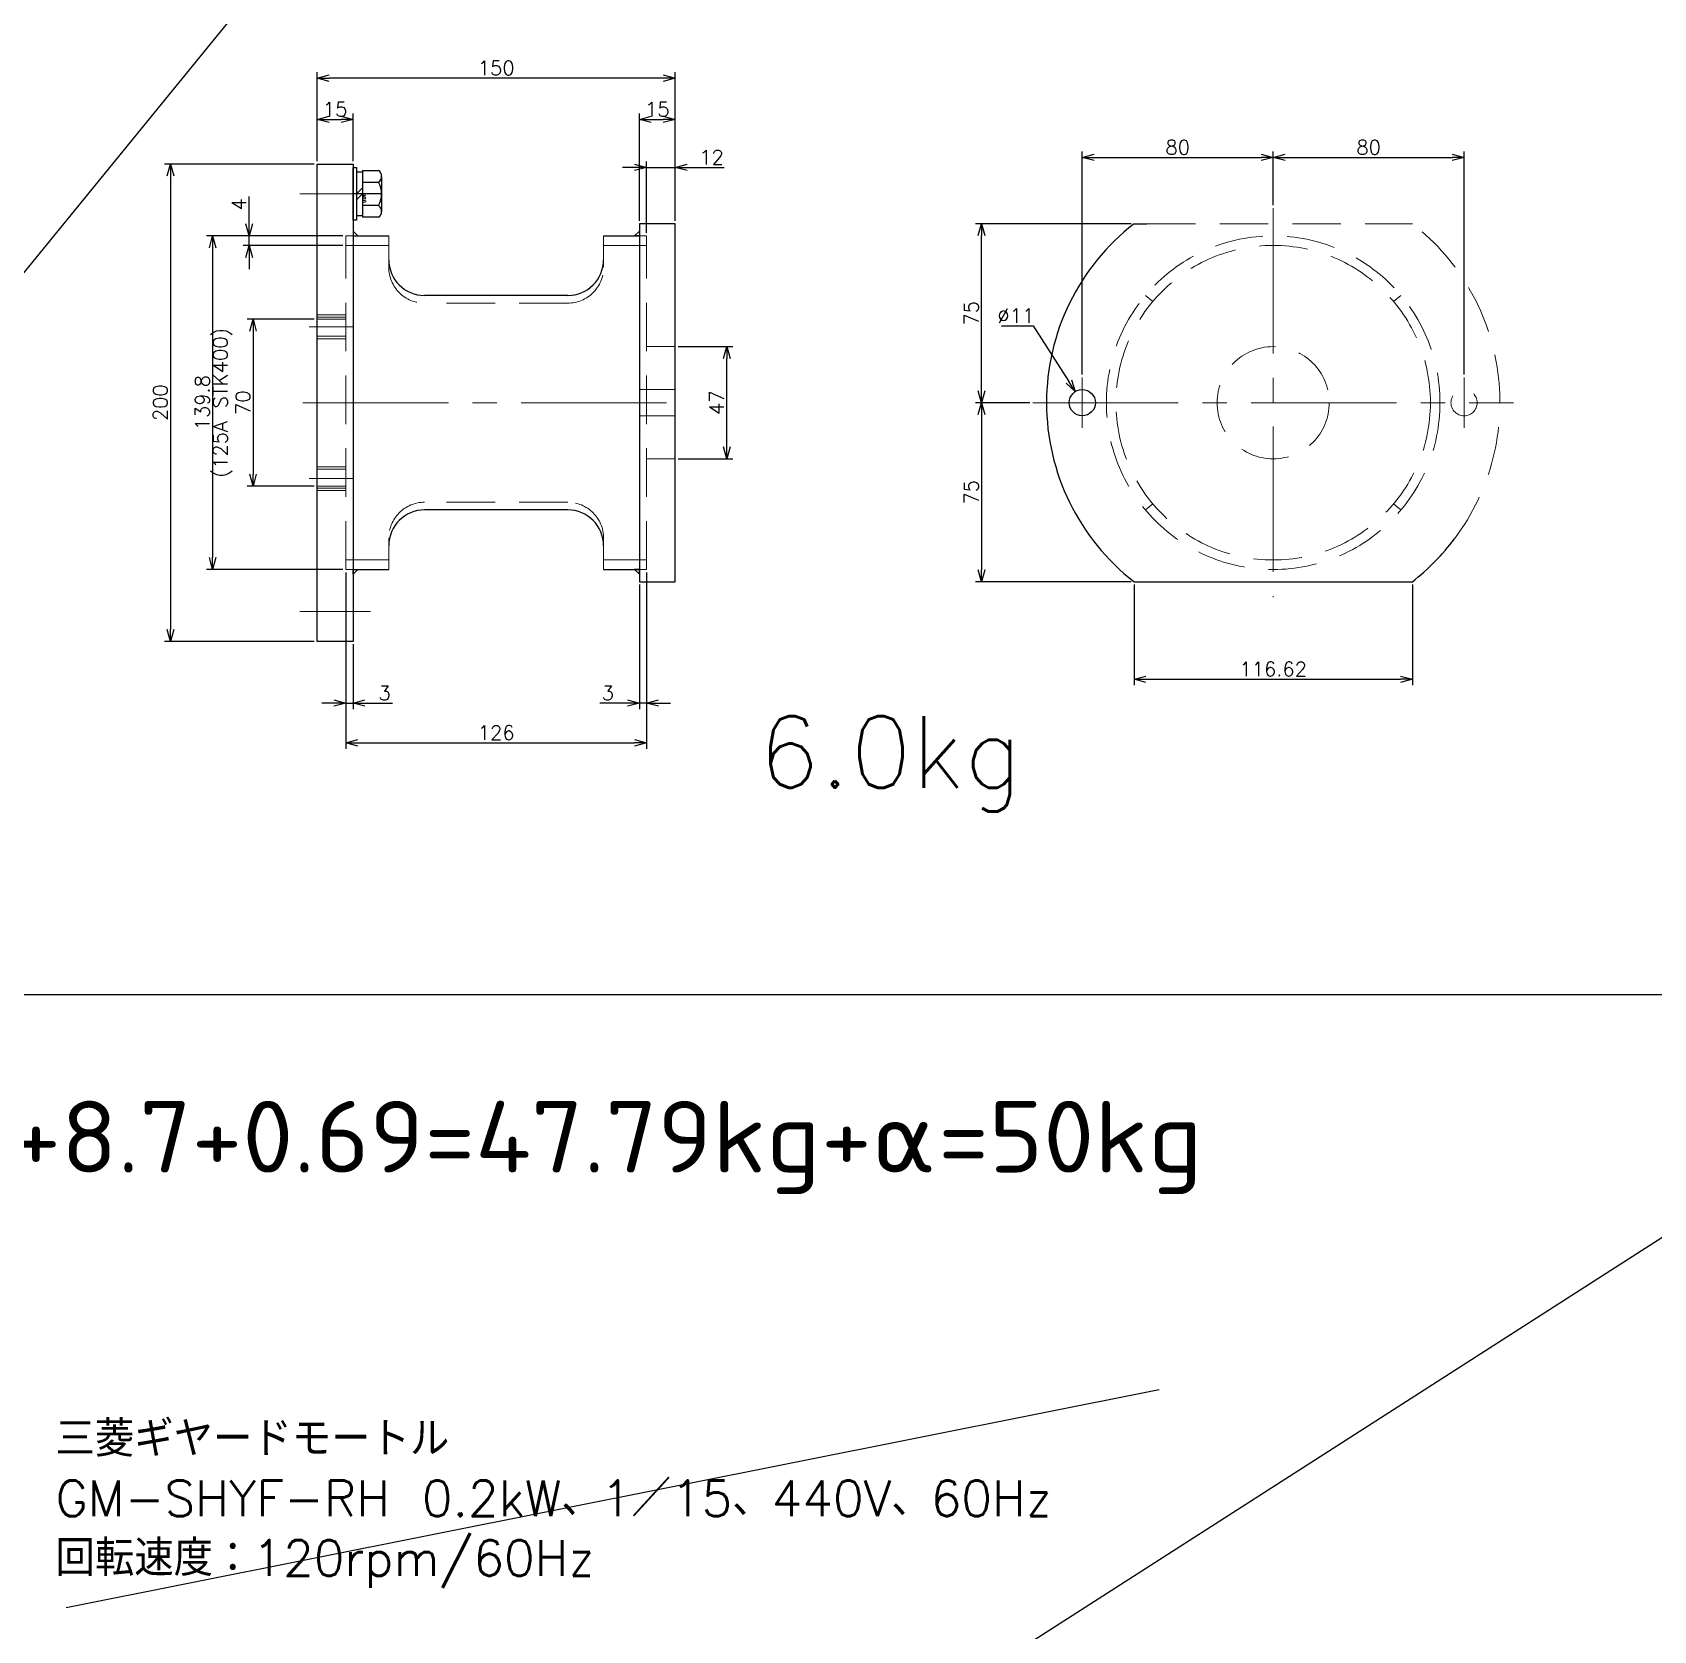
# Model space of a CAD drawing. Header units: millimetres. Extents: x 0 to 49006, y -7876 to 6995.
# Drawn here: x 15481 to 16161, y -5038 to -4368 of the extents above; entities that cross this region are included whole.
import ezdxf

# ---------------------------------------------------------------- set-up
doc = ezdxf.new("R2010")
doc.units = ezdxf.units.MM
doc.header["$LTSCALE"] = 3.2
doc.header["$PDMODE"] = 99
doc.header["$PDSIZE"] = 1
doc.linetypes.add('CENTER2', pattern=[28.575, 19.05, -3.175, 3.175, -3.175])
doc.linetypes.add('HIDDEN', pattern=[9.525, 6.35, -3.175])
for name, color, linetype, lineweight in [('04_HIDDEN', 2, 'HIDDEN', 13), ('05_CENTER', 4, 'CENTER2', 13), ('07_TEXT', 3, 'Continuous', 13), ('08_DIM', 3, 'Continuous', 13)]:
    doc.layers.add(name, color=color, linetype=linetype, lineweight=lineweight)
doc.layers.add('10_DRAFT', color=8, linetype='Continuous', lineweight=0, plot=False)
doc.styles.add('KSS_TXT', font='txt.shx', dxfattribs={"bigfont": 'extfont2.shx'})
doc.dimstyles.new('KSS_DIM', dxfattribs={"dimscale": 12, "dimtxt": 3, "dimasz": 2.5, "dimexe": 1.25, "dimexo": 0.625, "dimtad": 1, "dimdsep": 46, "dimtxsty": 'KSS_TXT', "dimblk": 'OPEN30', "dimcen": 0, "dimazin": 2, "dimtfac": 0.75, "dimtmove": 0, "dimatfit": 3, "dimldrblk": 'OPEN30', "dimfxl": 1.25, "dimtolj": 1, "dimarcsym": 0})
doc.dimstyles.new('KSS_DIM$3', dxfattribs={"dimscale": 12, "dimtxt": 3, "dimasz": 2.5, "dimexe": 1.25, "dimexo": 0.625, "dimtad": 1, "dimtih": 1, "dimtoh": 1, "dimdsep": 46, "dimtxsty": 'KSS_TXT', "dimblk": 'OPEN30', "dimcen": 0, "dimazin": 2, "dimtfac": 0.75, "dimtofl": 0, "dimtmove": 0, "dimatfit": 3, "dimldrblk": 'OPEN30', "dimfxl": 1.25, "dimtolj": 1, "dimarcsym": 0})

# ---------------------------------------------------------------- blocks, each defined once
blk = doc.blocks.new('M10Nza_1_1_2_1')
at = {"color": 0}
for p, q in [((-9.8, 4), (-9.8, 10.69)), ((-7.35, 12), (7.35, 12)), ((-4.9, 4), (-4.9, 10.69)), ((4.9, 10.69), (4.9, 4)), ((9.8, 10.69), (9.8, 4)), ((-9.8, 4), (9.8, 4)), ((-9.2, 1.5), (-9.2, 4)), ((0, 1.5), (-2.5, 4)), ((0, 4), (2.5, 1.5)), ((9.2, 4), (9.2, 1.5))]:
    blk.add_line(p, q, dxfattribs=at)
at = {"color": 0, "linetype": 'CENTER2'}
blk.add_line((0, 12), (0, 0), dxfattribs=at)
at = {"color": 0}
blk.add_lwpolyline([(-11, 1.5), (11, 1.5), (11, 0), (-11, 0)], close=True, dxfattribs=at)
for centre, radius, start, end in [((-7.35, 9.06), 2.94, 33.626, 146.374), ((0, 2.2), 9.8, 60, 120), ((7.35, 9.06), 2.94, 33.626, 146.374)]:
    blk.add_arc(centre, radius, start, end, dxfattribs=at)
at = {"layer": '10_DRAFT', "style": 'KSS_TXT'}
blk.add_text('M10', height=1.25, dxfattribs=at).set_placement((0.26, 4.12))
blk = doc.blocks.new('_Open30')
at = {"color": 0, "linetype": 'ByBlock', "lineweight": -2}
for p, q in [((-1, 0.27), (0, 0)), ((0, 0), (-1, -0.27)), ((0, 0), (-1, 0))]:
    blk.add_line(p, q, dxfattribs=at)
blk = doc.blocks.new('*D545')
at = {"layer": '08_DIM', "color": 0, "lineweight": -2, "transparency": 16777216}
for p, q in [((15735.5, -4447.23), (15735.5, -4402.29)), ((15750.5, -4447.23), (15750.5, -4402.29)), ((15740.5, -4404.79), (15745.5, -4404.79))]:
    blk.add_line(p, q, dxfattribs=at)
at = {"layer": 'Defpoints', "color": 0, "transparency": 16777216}
for p in [(15750.5, -4404.79), (15735.5, -4448.48), (15750.5, -4448.48)]:
    blk.add_point(p, dxfattribs=at)
at = {"layer": '08_DIM', "color": 0, "lineweight": -2, "transparency": 16777216, "xscale": 5, "yscale": 5, "zscale": 5, "rotation": 180}
blk.add_blockref('_Open30', (15735.5, -4404.79), dxfattribs=at)
at = {"layer": '08_DIM', "color": 0, "lineweight": -2, "transparency": 16777216, "xscale": 5, "yscale": 5, "zscale": 5}
blk.add_blockref('_Open30', (15750.5, -4404.79), dxfattribs=at)
at = {"layer": '08_DIM', "color": 0, "transparency": 16777216, "insert": (15743, -4400.53), "char_height": 6, "attachment_point": 5, "style": 'KSS_TXT'}
blk.add_mtext('\\A1;15', dxfattribs=at)
blk = doc.blocks.new('*D546')
at = {"layer": '08_DIM', "color": 0, "lineweight": -2, "transparency": 16777216}
for p, q in [((15600.5, -4422.23), (15600.5, -4385)), ((15745.5, -4387.5), (15605.5, -4387.5)), ((15750.5, -4447.23), (15750.5, -4385))]:
    blk.add_line(p, q, dxfattribs=at)
at = {"layer": 'Defpoints', "color": 0, "transparency": 16777216}
for p in [(15600.5, -4387.5), (15600.5, -4423.48), (15750.5, -4448.48)]:
    blk.add_point(p, dxfattribs=at)
at = {"layer": '08_DIM', "color": 0, "lineweight": -2, "transparency": 16777216, "xscale": 5, "yscale": 5, "zscale": 5, "rotation": 180}
blk.add_blockref('_Open30', (15600.5, -4387.5), dxfattribs=at)
at = {"layer": '08_DIM', "color": 0, "lineweight": -2, "transparency": 16777216, "xscale": 5, "yscale": 5, "zscale": 5}
blk.add_blockref('_Open30', (15750.5, -4387.5), dxfattribs=at)
at = {"layer": '08_DIM', "color": 0, "transparency": 16777216, "insert": (15675.5, -4383.24), "char_height": 6, "attachment_point": 5, "style": 'KSS_TXT'}
blk.add_mtext('\\A1;150', dxfattribs=at)
blk = doc.blocks.new('*D547')
at = {"layer": '08_DIM', "color": 0, "lineweight": -2, "transparency": 16777216}
for p, q in [((15600.5, -4422.23), (15600.5, -4402.29)), ((15615.5, -4422.23), (15615.5, -4402.29)), ((15605.5, -4404.79), (15610.5, -4404.79))]:
    blk.add_line(p, q, dxfattribs=at)
at = {"layer": 'Defpoints', "color": 0, "transparency": 16777216}
for p in [(15615.5, -4404.79), (15600.5, -4423.48), (15615.5, -4423.48)]:
    blk.add_point(p, dxfattribs=at)
at = {"layer": '08_DIM', "color": 0, "lineweight": -2, "transparency": 16777216, "xscale": 5, "yscale": 5, "zscale": 5, "rotation": 180}
blk.add_blockref('_Open30', (15600.5, -4404.79), dxfattribs=at)
at = {"layer": '08_DIM', "color": 0, "lineweight": -2, "transparency": 16777216, "xscale": 5, "yscale": 5, "zscale": 5}
blk.add_blockref('_Open30', (15615.5, -4404.79), dxfattribs=at)
at = {"layer": '08_DIM', "color": 0, "transparency": 16777216, "insert": (15608, -4400.53), "char_height": 6, "attachment_point": 5, "style": 'KSS_TXT'}
blk.add_mtext('\\A1;15', dxfattribs=at)
blk = doc.blocks.new('*D550')
at = {"layer": '08_DIM', "color": 0, "lineweight": -2, "transparency": 16777216}
for p, q in [((15571.99, -4448.58), (15571.99, -4437.08)), ((15611.25, -4453.58), (15569.49, -4453.58)), ((15571.99, -4457.58), (15571.99, -4453.58)), ((15611.25, -4457.58), (15569.49, -4457.58)), ((15571.99, -4462.58), (15571.99, -4467.58))]:
    blk.add_line(p, q, dxfattribs=at)
at = {"layer": 'Defpoints', "color": 0, "transparency": 16777216}
for p in [(15571.99, -4453.58), (15612.5, -4453.58), (15612.5, -4457.58)]:
    blk.add_point(p, dxfattribs=at)
at = {"layer": '08_DIM', "color": 0, "lineweight": -2, "transparency": 16777216, "xscale": 5, "yscale": 5, "zscale": 5}
for p, rotation in [((15571.99, -4453.58), 270), ((15571.99, -4457.58), 90)]:
    blk.add_blockref('_Open30', p, dxfattribs=dict(at, rotation=rotation))
at = {"layer": '08_DIM', "color": 0, "transparency": 16777216, "insert": (15567.74, -4440.33), "char_height": 6, "attachment_point": 5, "rotation": 90, "style": 'KSS_TXT'}
blk.add_mtext('\\A1;4', dxfattribs=at)
blk = doc.blocks.new('*D551')
at = {"layer": '08_DIM', "color": 0, "lineweight": -2, "transparency": 16777216}
for p, q in [((15611.25, -4453.58), (15554.15, -4453.58)), ((15556.65, -4458.58), (15556.65, -4588.38)), ((15611.25, -4593.38), (15554.15, -4593.38))]:
    blk.add_line(p, q, dxfattribs=at)
at = {"layer": 'Defpoints', "color": 0, "transparency": 16777216}
for p in [(15612.5, -4453.58), (15556.65, -4593.38), (15612.5, -4593.38)]:
    blk.add_point(p, dxfattribs=at)
at = {"layer": '08_DIM', "color": 0, "lineweight": -2, "transparency": 16777216, "xscale": 5, "yscale": 5, "zscale": 5}
for p, rotation in [((15556.65, -4453.58), 90), ((15556.65, -4593.38), 270)]:
    blk.add_blockref('_Open30', p, dxfattribs=dict(at, rotation=rotation))
at = {"layer": '08_DIM', "color": 0, "transparency": 16777216, "char_height": 6, "attachment_point": 5, "rotation": 90, "style": 'KSS_TXT'}
for s, insert in [('\\A1;(125A STK400)', (15560.9, -4523.48)), ('\\A1;139.8', (15552.4, -4523.48))]:
    blk.add_mtext(s, dxfattribs=dict(at, insert=insert))
blk = doc.blocks.new('*D552')
at = {"layer": '08_DIM', "color": 0, "lineweight": -2, "transparency": 16777216}
for p, q in [((15599.25, -4423.48), (15536.51, -4423.48)), ((15539.01, -4428.48), (15539.01, -4618.48)), ((15599.25, -4623.48), (15536.51, -4623.48))]:
    blk.add_line(p, q, dxfattribs=at)
at = {"layer": 'Defpoints', "color": 0, "transparency": 16777216}
for p in [(15600.5, -4423.48), (15539.01, -4623.48), (15600.5, -4623.48)]:
    blk.add_point(p, dxfattribs=at)
at = {"layer": '08_DIM', "color": 0, "lineweight": -2, "transparency": 16777216, "xscale": 5, "yscale": 5, "zscale": 5}
for p, rotation in [((15539.01, -4423.48), 90), ((15539.01, -4623.48), 270)]:
    blk.add_blockref('_Open30', p, dxfattribs=dict(at, rotation=rotation))
at = {"layer": '08_DIM', "color": 0, "transparency": 16777216, "insert": (15534.76, -4523.48), "char_height": 6, "attachment_point": 5, "rotation": 90, "style": 'KSS_TXT'}
blk.add_mtext('\\A1;200', dxfattribs=at)
blk = doc.blocks.new('*D553')
at = {"layer": '08_DIM', "color": 0, "lineweight": -2, "transparency": 16777216}
for p, q in [((15612.5, -4594.63), (15612.5, -4668.51)), ((15738.5, -4607.33), (15738.5, -4668.51)), ((15617.5, -4666.01), (15733.5, -4666.01))]:
    blk.add_line(p, q, dxfattribs=at)
at = {"layer": 'Defpoints', "color": 0, "transparency": 16777216}
for p in [(15612.5, -4593.38), (15738.5, -4606.08), (15738.5, -4666.01)]:
    blk.add_point(p, dxfattribs=at)
at = {"layer": '08_DIM', "color": 0, "lineweight": -2, "transparency": 16777216, "xscale": 5, "yscale": 5, "zscale": 5, "rotation": 180}
blk.add_blockref('_Open30', (15612.5, -4666.01), dxfattribs=at)
at = {"layer": '08_DIM', "color": 0, "lineweight": -2, "transparency": 16777216, "xscale": 5, "yscale": 5, "zscale": 5}
blk.add_blockref('_Open30', (15738.5, -4666.01), dxfattribs=at)
at = {"layer": '08_DIM', "color": 0, "transparency": 16777216, "insert": (15675.5, -4661.76), "char_height": 6, "attachment_point": 5, "style": 'KSS_TXT'}
blk.add_mtext('\\A1;126', dxfattribs=at)
blk = doc.blocks.new('*D554')
at = {"layer": '08_DIM', "color": 0, "lineweight": -2, "transparency": 16777216}
for p, q in [((15612.5, -4594.63), (15612.5, -4651.84)), ((15615.5, -4624.73), (15615.5, -4651.84)), ((15607.5, -4649.34), (15602.5, -4649.34)), ((15612.5, -4649.34), (15615.5, -4649.34)), ((15620.5, -4649.34), (15632, -4649.34))]:
    blk.add_line(p, q, dxfattribs=at)
at = {"layer": 'Defpoints', "color": 0, "transparency": 16777216}
for p in [(15612.5, -4593.38), (15615.5, -4623.48), (15615.5, -4649.34)]:
    blk.add_point(p, dxfattribs=at)
at = {"layer": '08_DIM', "color": 0, "lineweight": -2, "transparency": 16777216, "xscale": 5, "yscale": 5, "zscale": 5}
blk.add_blockref('_Open30', (15612.5, -4649.34), dxfattribs=at)
at = {"layer": '08_DIM', "color": 0, "lineweight": -2, "transparency": 16777216, "xscale": 5, "yscale": 5, "zscale": 5, "rotation": 180}
blk.add_blockref('_Open30', (15615.5, -4649.34), dxfattribs=at)
at = {"layer": '08_DIM', "color": 0, "transparency": 16777216, "insert": (15628.75, -4645.09), "char_height": 6, "attachment_point": 5, "style": 'KSS_TXT'}
blk.add_mtext('\\A1;3', dxfattribs=at)
blk = doc.blocks.new('*D555')
at = {"layer": '08_DIM', "color": 0, "lineweight": -2, "transparency": 16777216}
for p, q in [((15738.5, -4594.63), (15738.5, -4651.84)), ((15735.5, -4599.73), (15735.5, -4651.84)), ((15730.5, -4649.34), (15719, -4649.34)), ((15738.5, -4649.34), (15735.5, -4649.34)), ((15743.5, -4649.34), (15748.5, -4649.34))]:
    blk.add_line(p, q, dxfattribs=at)
at = {"layer": 'Defpoints', "color": 0, "transparency": 16777216}
for p in [(15735.5, -4598.48), (15738.5, -4593.38), (15735.5, -4649.34)]:
    blk.add_point(p, dxfattribs=at)
at = {"layer": '08_DIM', "color": 0, "lineweight": -2, "transparency": 16777216, "xscale": 5, "yscale": 5, "zscale": 5}
blk.add_blockref('_Open30', (15735.5, -4649.34), dxfattribs=at)
at = {"layer": '08_DIM', "color": 0, "lineweight": -2, "transparency": 16777216, "xscale": 5, "yscale": 5, "zscale": 5, "rotation": 180}
blk.add_blockref('_Open30', (15738.5, -4649.34), dxfattribs=at)
at = {"layer": '08_DIM', "color": 0, "transparency": 16777216, "insert": (15722.25, -4645.09), "char_height": 6, "attachment_point": 5, "style": 'KSS_TXT'}
blk.add_mtext('\\A1;3', dxfattribs=at)
blk = doc.blocks.new('*D560')
at = {"layer": '08_DIM', "color": 0, "lineweight": -2, "transparency": 16777216}
for p, q in [((15599.25, -4488.48), (15571.09, -4488.48)), ((15573.59, -4493.48), (15573.59, -4553.48)), ((15599.25, -4558.48), (15571.09, -4558.48))]:
    blk.add_line(p, q, dxfattribs=at)
at = {"layer": 'Defpoints', "color": 0, "transparency": 16777216}
for p in [(15600.5, -4488.48), (15573.59, -4558.48), (15600.5, -4558.48)]:
    blk.add_point(p, dxfattribs=at)
at = {"layer": '08_DIM', "color": 0, "lineweight": -2, "transparency": 16777216, "xscale": 5, "yscale": 5, "zscale": 5}
for p, rotation in [((15573.59, -4488.48), 90), ((15573.59, -4558.48), 270)]:
    blk.add_blockref('_Open30', p, dxfattribs=dict(at, rotation=rotation))
at = {"layer": '08_DIM', "color": 0, "transparency": 16777216, "insert": (15569.34, -4523.48), "char_height": 6, "attachment_point": 5, "rotation": 90, "style": 'KSS_TXT'}
blk.add_mtext('\\A1;70', dxfattribs=at)
blk = doc.blocks.new('*D593')
at = {"layer": '08_DIM', "color": 0, "lineweight": -2, "transparency": 16777216}
for p, q in [((15899.15, -4523.48), (15876.38, -4523.48)), ((15878.88, -4528.48), (15878.88, -4593.48)), ((15941.56, -4598.48), (15876.38, -4598.48))]:
    blk.add_line(p, q, dxfattribs=at)
at = {"layer": 'Defpoints', "color": 0, "transparency": 16777216}
for p in [(15900.4, -4523.48), (15878.88, -4598.48), (15942.81, -4598.48)]:
    blk.add_point(p, dxfattribs=at)
at = {"layer": '08_DIM', "color": 0, "lineweight": -2, "transparency": 16777216, "xscale": 5, "yscale": 5, "zscale": 5}
for p, rotation in [((15878.88, -4523.48), 90), ((15878.88, -4598.48), 270)]:
    blk.add_blockref('_Open30', p, dxfattribs=dict(at, rotation=rotation))
at = {"layer": '08_DIM', "color": 0, "transparency": 16777216, "insert": (15874.62, -4560.98), "char_height": 6, "attachment_point": 5, "rotation": 90, "style": 'KSS_TXT'}
blk.add_mtext('\\A1;75', dxfattribs=at)
blk = doc.blocks.new('*D594')
at = {"layer": '08_DIM', "color": 0, "lineweight": -2, "transparency": 16777216}
for p, q in [((15921.12, -4511.73), (15921.12, -4418.2)), ((15926.12, -4420.7), (15996.12, -4420.7)), ((16001.12, -4440.72), (16001.12, -4418.2))]:
    blk.add_line(p, q, dxfattribs=at)
at = {"layer": 'Defpoints', "color": 0, "transparency": 16777216}
for p in [(16001.12, -4420.7), (16001.12, -4441.97), (15921.12, -4512.98)]:
    blk.add_point(p, dxfattribs=at)
at = {"layer": '08_DIM', "color": 0, "lineweight": -2, "transparency": 16777216, "xscale": 5, "yscale": 5, "zscale": 5, "rotation": 180}
blk.add_blockref('_Open30', (15921.12, -4420.7), dxfattribs=at)
at = {"layer": '08_DIM', "color": 0, "lineweight": -2, "transparency": 16777216, "xscale": 5, "yscale": 5, "zscale": 5}
blk.add_blockref('_Open30', (16001.12, -4420.7), dxfattribs=at)
at = {"layer": '08_DIM', "color": 0, "transparency": 16777216, "insert": (15961.12, -4416.45), "char_height": 6, "attachment_point": 5, "style": 'KSS_TXT'}
blk.add_mtext('\\A1;80', dxfattribs=at)
blk = doc.blocks.new('*D595')
at = {"layer": '08_DIM', "color": 0, "lineweight": -2, "transparency": 16777216}
for p, q in [((16001.12, -4440.72), (16001.12, -4418.2)), ((16006.12, -4420.7), (16076.12, -4420.7)), ((16081.12, -4511.73), (16081.12, -4418.2))]:
    blk.add_line(p, q, dxfattribs=at)
at = {"layer": 'Defpoints', "color": 0, "transparency": 16777216}
for p in [(16081.12, -4420.7), (16001.12, -4441.97), (16081.12, -4512.98)]:
    blk.add_point(p, dxfattribs=at)
at = {"layer": '08_DIM', "color": 0, "lineweight": -2, "transparency": 16777216, "xscale": 5, "yscale": 5, "zscale": 5, "rotation": 180}
blk.add_blockref('_Open30', (16001.12, -4420.7), dxfattribs=at)
at = {"layer": '08_DIM', "color": 0, "lineweight": -2, "transparency": 16777216, "xscale": 5, "yscale": 5, "zscale": 5}
blk.add_blockref('_Open30', (16081.12, -4420.7), dxfattribs=at)
at = {"layer": '08_DIM', "color": 0, "transparency": 16777216, "insert": (16041.12, -4416.45), "char_height": 6, "attachment_point": 5, "style": 'KSS_TXT'}
blk.add_mtext('\\A1;80', dxfattribs=at)
blk = doc.blocks.new('*D596')
at = {"layer": '08_DIM', "color": 0, "lineweight": -2, "transparency": 16777216}
for p, q in [((15751.75, -4499.98), (15774.67, -4499.98)), ((15772.17, -4541.98), (15772.17, -4504.98)), ((15751.75, -4546.98), (15774.67, -4546.98))]:
    blk.add_line(p, q, dxfattribs=at)
at = {"layer": 'Defpoints', "color": 0, "transparency": 16777216}
for p in [(15750.5, -4499.98), (15772.17, -4499.98), (15750.5, -4546.98)]:
    blk.add_point(p, dxfattribs=at)
at = {"layer": '08_DIM', "color": 0, "lineweight": -2, "transparency": 16777216, "xscale": 5, "yscale": 5, "zscale": 5}
for p, rotation in [((15772.17, -4499.98), 90), ((15772.17, -4546.98), 270)]:
    blk.add_blockref('_Open30', p, dxfattribs=dict(at, rotation=rotation))
at = {"layer": '08_DIM', "color": 0, "transparency": 16777216, "insert": (15767.92, -4523.48), "char_height": 6, "attachment_point": 5, "rotation": 90, "style": 'KSS_TXT'}
blk.add_mtext('\\A1;47', dxfattribs=at)
blk = doc.blocks.new('*D597')
at = {"layer": '08_DIM', "color": 0, "lineweight": -2, "transparency": 16777216}
for p, q in [((15738.5, -4452.33), (15738.5, -4422.39)), ((15750.5, -4447.23), (15750.5, -4422.39)), ((15733.5, -4424.89), (15728.5, -4424.89)), ((15738.5, -4424.89), (15750.5, -4424.89)), ((15750.5, -4424.89), (15771, -4424.89)), ((15755.5, -4424.89), (15760.5, -4424.89))]:
    blk.add_line(p, q, dxfattribs=at)
at = {"layer": 'Defpoints', "color": 0, "transparency": 16777216}
for p in [(15750.5, -4424.89), (15750.5, -4448.48), (15738.5, -4453.58)]:
    blk.add_point(p, dxfattribs=at)
at = {"layer": '08_DIM', "color": 0, "lineweight": -2, "transparency": 16777216, "xscale": 5, "yscale": 5, "zscale": 5}
blk.add_blockref('_Open30', (15738.5, -4424.89), dxfattribs=at)
at = {"layer": '08_DIM', "color": 0, "lineweight": -2, "transparency": 16777216, "xscale": 5, "yscale": 5, "zscale": 5, "rotation": 180}
blk.add_blockref('_Open30', (15750.5, -4424.89), dxfattribs=at)
at = {"layer": '08_DIM', "color": 0, "transparency": 16777216, "insert": (15765.75, -4420.64), "char_height": 6, "attachment_point": 5, "style": 'KSS_TXT'}
blk.add_mtext('\\A1;12', dxfattribs=at)
blk = doc.blocks.new('A$C35F253AB_1_1')
at = {"color": 0}
for p, q in [((15, 69.9), (30, 69.9)), ((120, 69.9), (135, 69.9)), ((105, 44.93), (45, 44.93)), ((105, -44.93), (45, -44.93)), ((15, -69.9), (30, -69.9)), ((120, -69.9), (135, -69.9))]:
    blk.add_line(p, q, dxfattribs=at)
for points in [[(15, -100), (0, -100), (0, 100), (15, 100)], [(150, 75), (135, 75), (135, -75), (150, -75)]]:
    blk.add_lwpolyline(points, close=True, dxfattribs=at)
at = {"color": 3}
for points in [[(15, 69.9), (17, 69.9), (17, 69.9), (15, 71.9)], [(135, 69.9), (133, 69.9), (133, 69.9), (135, 71.9)], [(15, -69.9), (17, -69.9), (17, -69.9), (15, -71.9)], [(135, -69.9), (133, -69.9), (133, -69.9), (135, -71.9)]]:
    blk.add_lwpolyline(points, close=True, dxfattribs=at)
at = {"color": 0}
for centre, start, end in [((45, 59.93), 180, 270), ((105, 59.93), 270, 0), ((45, -59.93), 90, 180), ((105, -59.93), 0, 90)]:
    blk.add_arc(centre, 15, start, end, dxfattribs=at)
at = {"layer": '04_HIDDEN'}
for p, q in [((12, -69.9), (12, 69.9)), ((15, 69.9), (12, 69.9)), ((135, 69.9), (138, 69.9)), ((138, -69.9), (138, 69.9)), ((30, 65.9), (12, 65.9)), ((138, 65.9), (120, 65.9)), ((12, 36.82), (0, 36.82)), ((12, 35.82), (0, 35.82)), ((12, 27.82), (0, 27.82)), ((12, 26.82), (0, 26.82)), ((138, 23.5), (150, 23.5)), ((12, -26.82), (0, -26.82)), ((138, -23.5), (150, -23.5)), ((12, -27.82), (0, -27.82)), ((12, -35.82), (0, -35.82)), ((12, -36.82), (0, -36.82)), ((30, -65.9), (12, -65.9)), ((138, -65.9), (120, -65.9)), ((15, -69.9), (12, -69.9)), ((135, -69.9), (138, -69.9))]:
    blk.add_line(p, q, dxfattribs=at)
at = {"layer": '04_HIDDEN', "color": 9}
for p, q in [((12, 35), (0, 35)), ((150, 5.5), (135, 5.5)), ((150, -5.5), (135, -5.5)), ((12, -35), (0, -35))]:
    blk.add_line(p, q, dxfattribs=at)
at = {"layer": '04_HIDDEN'}
for points in [[(120, 69.9), (120, 56.72, -0.414214), (105, 41.72), (45, 41.72, -0.414214), (30, 56.72), (30, 69.9)], [(120, -69.9), (120, -56.72, 0.414214), (105, -41.72), (45, -41.72, 0.414214), (30, -56.72), (30, -69.9)]]:
    blk.add_lwpolyline(points, format="xyb", dxfattribs=at)
at = {"layer": '05_CENTER'}
for p, q in [((22.37, 87.5), (-7.26, 87.5)), ((15.39, 31.82), (-3.39, 31.82)), ((-6, 0), (156.3, 0)), ((15.39, -31.82), (-3.39, -31.82)), ((22.37, -87.5), (-7.26, -87.5))]:
    blk.add_line(p, q, dxfattribs=at)
blk = doc.blocks.new('A$C5F0864F8_1_1')
at = {"color": 0}
for p, q in [((-75, 58.31), (-75, -58.31)), ((75, 58.31), (75, 52.89))]:
    blk.add_line(p, q, dxfattribs=at)
blk.add_circle((0, 80), 5.5, dxfattribs=at)
for start, end in [(37.86365, 142.13635), (217.86365, 233.1301)]:
    blk.add_arc((0, 0), 95, start, end, dxfattribs=at)
at = {"layer": '04_HIDDEN'}
for p, q in [((-44.93, 53.55), (-42.36, 50.48)), ((44.93, 53.55), (42.36, 50.48)), ((75, 52.89), (75, -58.31)), ((-44.93, -53.55), (-42.36, -50.48)), ((44.93, -53.55), (42.36, -50.48))]:
    blk.add_line(p, q, dxfattribs=at)
for centre, radius in [((0, 0), 69.9), ((0, 0), 65.9), ((0, 0), 23.5), ((0, -80), 5.5)]:
    blk.add_circle(centre, radius, dxfattribs=at)
blk.add_arc((0, 0), 95, 233.1301, 322.13635, dxfattribs=at)
at = {"layer": '05_CENTER'}
for p, q in [((0, 100.72), (0, -100.72)), ((10.5, 80), (-10.5, 80)), ((81.51, 0), (-81.51, 0)), ((10.5, -80), (-10.5, -80))]:
    blk.add_line(p, q, dxfattribs=at)
blk = doc.blocks.new('*D731')
at = {"layer": '08_DIM', "color": 0, "lineweight": -2, "transparency": 16777216}
for p, q in [((15941.56, -4448.48), (15876.38, -4448.48)), ((15878.88, -4518.48), (15878.88, -4453.48)), ((15899.15, -4523.48), (15876.38, -4523.48))]:
    blk.add_line(p, q, dxfattribs=at)
at = {"layer": 'Defpoints', "color": 0, "transparency": 16777216}
for p in [(15878.88, -4448.48), (15942.81, -4448.48), (15900.4, -4523.48)]:
    blk.add_point(p, dxfattribs=at)
at = {"layer": '08_DIM', "color": 0, "lineweight": -2, "transparency": 16777216, "xscale": 5, "yscale": 5, "zscale": 5}
for p, rotation in [((15878.88, -4448.48), 90), ((15878.88, -4523.48), 270)]:
    blk.add_blockref('_Open30', p, dxfattribs=dict(at, rotation=rotation))
at = {"layer": '08_DIM', "color": 0, "transparency": 16777216, "insert": (15874.62, -4485.98), "char_height": 6, "attachment_point": 5, "rotation": 90, "style": 'KSS_TXT'}
blk.add_mtext('\\A1;75', dxfattribs=at)
blk = doc.blocks.new('*D742')
at = {"layer": '08_DIM', "color": 0, "lineweight": -2, "transparency": 16777216}
for p, q in [((15887.28, -4491.3), (15900.53, -4491.3)), ((15900.53, -4491.3), (15915.46, -4514.64))]:
    blk.add_line(p, q, dxfattribs=at)
at = {"layer": 'Defpoints', "color": 0, "transparency": 16777216}
for p in [(15918.16, -4518.85), (15924.09, -4528.11)]:
    blk.add_point(p, dxfattribs=at)
at = {"layer": '08_DIM', "color": 0, "lineweight": -2, "transparency": 16777216, "xscale": 5, "yscale": 5, "zscale": 5, "rotation": 302.6117943800797}
blk.add_blockref('_Open30', (15918.16, -4518.85), dxfattribs=at)
at = {"layer": '08_DIM', "color": 0, "transparency": 16777216, "insert": (15893.28, -4487.05), "char_height": 6, "attachment_point": 5, "style": 'KSS_TXT'}
blk.add_mtext('\\A1;%%C11', dxfattribs=at)
blk = doc.blocks.new('*D1069')
at = {"layer": '08_DIM', "color": 0, "lineweight": -2, "transparency": 16777216}
for p, q in [((15942.81, -4599.73), (15942.81, -4641.87)), ((16059.43, -4599.73), (16059.43, -4641.87)), ((15947.81, -4639.37), (16054.43, -4639.37))]:
    blk.add_line(p, q, dxfattribs=at)
at = {"layer": 'Defpoints', "color": 0, "transparency": 16777216}
for p in [(15942.81, -4598.48), (16059.43, -4598.48), (16059.43, -4639.37)]:
    blk.add_point(p, dxfattribs=at)
at = {"layer": '08_DIM', "color": 0, "lineweight": -2, "transparency": 16777216, "xscale": 5, "yscale": 5, "zscale": 5, "rotation": 180}
blk.add_blockref('_Open30', (15942.81, -4639.37), dxfattribs=at)
at = {"layer": '08_DIM', "color": 0, "lineweight": -2, "transparency": 16777216, "xscale": 5, "yscale": 5, "zscale": 5}
blk.add_blockref('_Open30', (16059.43, -4639.37), dxfattribs=at)
at = {"layer": '08_DIM', "color": 0, "transparency": 16777216, "insert": (16001.12, -4635.12), "char_height": 6, "attachment_point": 5, "style": 'KSS_TXT'}
blk.add_mtext('\\A1;116.62', dxfattribs=at)

msp = doc.modelspace()

# ---------------------------------------------------------------- linework, layer by layer
at = {"color": 3}
for p, q in [((15801.659, -4071.699), (15301.105, -4685.182)), ((16322.701, -4771.598), (14990.325, -5625.673))]:
    msp.add_line(p, q, dxfattribs=at)
msp.add_line((15953.294, -4937.138), (15495.277, -5028.455))
msp.add_lwpolyline([(14990.325, -5625.673), (16322.701, -5625.673), (16322.701, -4771.598), (14990.325, -4771.598)], close=True, dxfattribs=at)

# ---------------------------------------------------------------- block references
msp.add_blockref('A$C35F253AB_1_1', (15600.501, -4523.481))
for name, p, rotation in [('M10Nza_1_1_2_1', (15615.501, -4435.981), 270), ('A$C5F0864F8_1_1', (16001.121, -4523.481), 90)]:
    msp.add_blockref(name, p, dxfattribs=dict(rotation=rotation))

# ---------------------------------------------------------------- texts
at = {"color": 1, "style": 'KSS_TXT'}
for s, p in [('6.0kg', (15785.319, -4684.816)), ('8.2+22.5+6.0+1.7+8.7+0.69=47.79kg+α=50kg', (15179.243, -4846.047))]:
    msp.add_text(s, height=30, dxfattribs=at).set_placement(p)
at = {"layer": '07_TEXT', "insert": (15490.849, -4950.079), "char_height": 15, "width": 500.63154, "attachment_point": 1, "style": 'KSS_TXT'}
msp.add_mtext('三菱ギヤードモートル\\PGM-SHYF-RH 0.2kW、1／15、440V、60Hz\\P回転速度：120rpm/60Hz', dxfattribs=at)

# ---------------------------------------------------------------- dimensions: what is measured, and where the dimension line sits
at = {"layer": '08_DIM'}
for base, p1, p2, angle, picture, middle in [((15600.501, -4387.499), (15750.501, -4448.481), (15600.501, -4423.481), 180, '*D546', (15675.501, -4383.244)), ((15615.501, -4404.787), (15600.501, -4423.481), (15615.501, -4423.481), 180, '*D547', (15608.001, -4400.533)), ((15750.501, -4404.787), (15735.501, -4448.481), (15750.501, -4448.481), 180, '*D545', (15743.001, -4400.533)), ((16001.121, -4420.698), (15921.121, -4512.981), (16001.121, -4441.969), 180, '*D594', (15961.121, -4416.448)), ((16081.121, -4420.698), (16001.121, -4441.969), (16081.121, -4512.981), 180, '*D595', (16041.121, -4416.448)), ((15539.006, -4623.481), (15600.501, -4423.481), (15600.501, -4623.481), 90, '*D552', (15534.756, -4523.481)), ((15878.875, -4448.481), (15900.397, -4523.481), (15942.812, -4448.481), 270, '*D731', (15874.621, -4485.981)), ((15573.586, -4558.481), (15600.501, -4488.481), (15600.501, -4558.481), 90, '*D560', (15569.336, -4523.481)), ((15772.167, -4499.981), (15750.501, -4546.981), (15750.501, -4499.981), 90, '*D596', (15767.917, -4523.481)), ((15878.875, -4598.481), (15900.397, -4523.481), (15942.812, -4598.481), 270, '*D593', (15874.621, -4560.981)), ((15615.501, -4649.341), (15612.501, -4593.381), (15615.501, -4623.481), 180, '*D554', (15628.751, -4645.091)), ((15738.501, -4666.013), (15612.501, -4593.381), (15738.501, -4606.081), 180, '*D553', (15675.501, -4661.763)), ((15735.501, -4649.341), (15738.501, -4593.381), (15735.501, -4598.481), 180, '*D555', (15722.251, -4645.091))]:
    dim = msp.add_linear_dim(base=base, p1=p1, p2=p2, angle=angle, dimstyle='KSS_DIM', override={"dimscale": 2, "dimarcsym": 1}, dxfattribs=at)
    dim.commit()
    dim.dimension.update_dxf_attribs({"geometry": picture, "text_midpoint": middle})
dim = msp.add_linear_dim(base=(15750.501, -4424.887), p1=(15738.501, -4453.581), p2=(15750.501, -4448.481), angle=180, dimstyle='KSS_DIM', override={"dimscale": 2, "dimarcsym": 1}, dxfattribs=at)
dim.commit()
dim.dimension.update_dxf_attribs({"geometry": '*D597', "text_midpoint": (15765.751, -4424.887), "dimtype": 160})
at = {"layer": '08_DIM', "color": 1}
for base, p1, p2, override, picture, middle in [((15571.987, -4453.581), (15612.501, -4457.581), (15612.501, -4453.581), {"dimscale": 2, "dimarcsym": 1}, '*D550', (15567.737, -4440.331)), ((15556.647, -4593.381), (15612.501, -4453.581), (15612.501, -4593.381), {"dimscale": 2, "dimpost": '\\X(125A STK400)', "dimarcsym": 1}, '*D551', (15552.397, -4523.481))]:
    dim = msp.add_linear_dim(base=base, p1=p1, p2=p2, angle=90, dimstyle='KSS_DIM', override=override, dxfattribs=at)
    dim.commit()
    dim.dimension.update_dxf_attribs({"geometry": picture, "text_midpoint": middle})
at = {"layer": '08_DIM'}
dim = msp.add_diameter_dim_2p(p1=(15924.085, -4528.114), p2=(15918.157, -4518.848), dimstyle='KSS_DIM$3', override={"dimscale": 2, "dimpost": '%%C<>', "dimarcsym": 1}, dxfattribs=at)
dim.commit()
dim.dimension.update_dxf_attribs({"geometry": '*D742', "text_midpoint": (15893.281, -4491.3), "dimtype": 163})
dim = msp.add_linear_dim(base=(16059.431, -4639.375), p1=(15942.812, -4598.481), p2=(16059.431, -4598.481), dimstyle='KSS_DIM', override={"dimscale": 2}, dxfattribs=at)
dim.commit()
dim.dimension.update_dxf_attribs({"geometry": '*D1069', "text_midpoint": (16001.121, -4635.125)})

doc.saveas('drawing.dxf')
